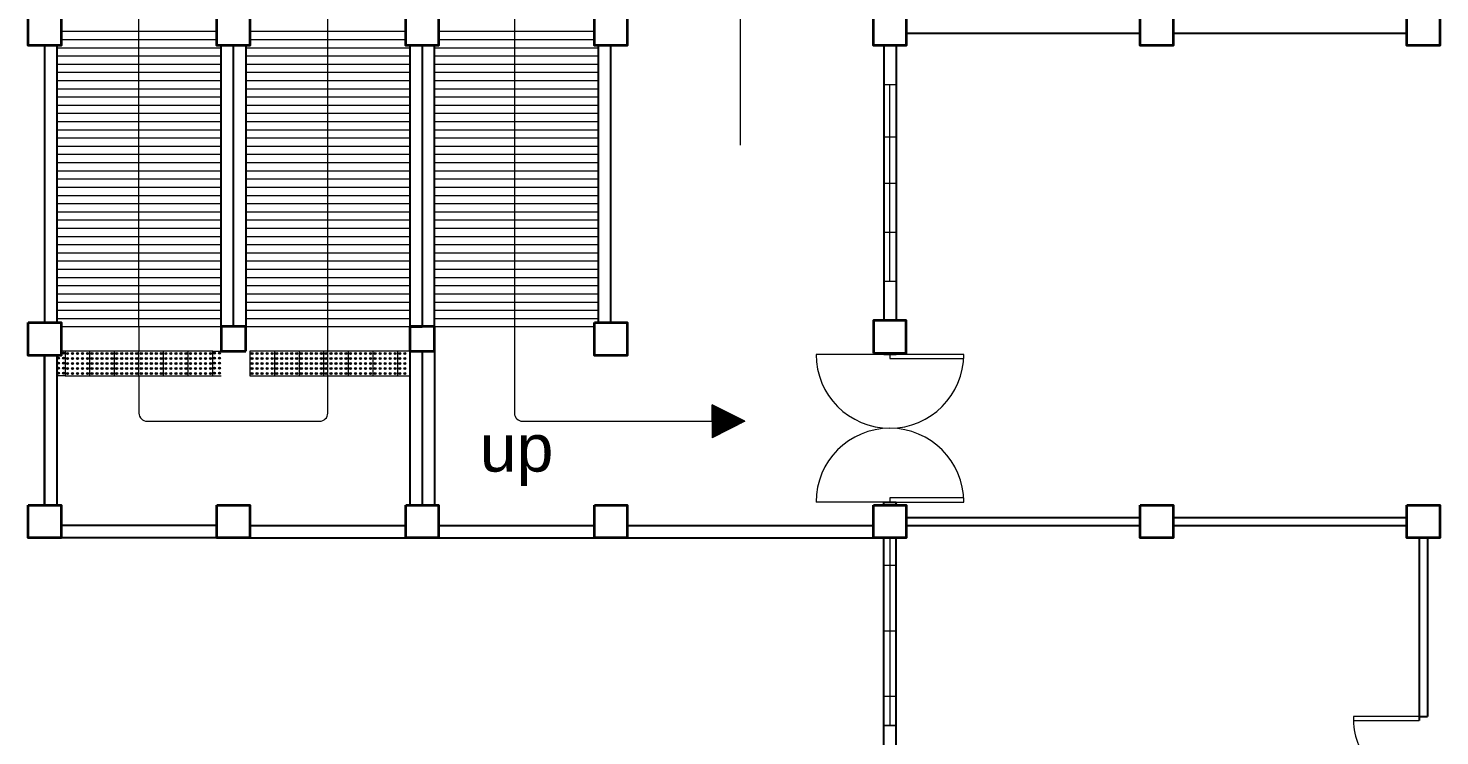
# Model space of a CAD drawing. Header units: millimetres. Extents: x 63005 to 126950, y 36019 to 74749.
# Drawn here: x 63181.63 to 63198.83, y 36150.39 to 36159.02 of the extents above; entities that cross this region are included whole.
import ezdxf

# ---------------------------------------------------------------- set-up
doc = ezdxf.new("R2010")
doc.units = ezdxf.units.MM
doc.header["$LTSCALE"] = 0.04
doc.styles.add('SWISSLT175', font='swissl.ttf', dxfattribs={"height": 0.175})

msp = doc.modelspace()

# ---------------------------------------------------------------- linework, layer by layer
at = {"color": 8, "lineweight": 9}
for p, q in [((63182.98, 36155.378), (63182.98, 36168.278)), ((63185.28, 36154.324), (63185.28, 36168.278)), ((63187.555, 36168.278), (63187.555, 36154.324)), ((63190.31, 36157.591), (63190.31, 36164.909)), ((63182.03, 36158.978), (63183.93, 36158.978)), ((63182.03, 36158.878), (63183.93, 36158.878)), ((63184.33, 36158.978), (63186.23, 36158.978)), ((63184.33, 36158.878), (63186.23, 36158.878)), ((63186.63, 36158.978), (63188.53, 36158.978)), ((63186.63, 36158.878), (63188.53, 36158.878)), ((63181.98, 36158.778), (63183.98, 36158.778)), ((63184.28, 36158.778), (63186.28, 36158.778)), ((63186.58, 36158.778), (63188.58, 36158.778)), ((63181.98, 36158.678), (63183.98, 36158.678)), ((63181.98, 36158.578), (63183.98, 36158.578)), ((63184.28, 36158.678), (63186.28, 36158.678)), ((63184.28, 36158.578), (63186.28, 36158.578)), ((63186.58, 36158.678), (63188.58, 36158.678)), ((63186.58, 36158.578), (63188.58, 36158.578)), ((63181.98, 36158.478), (63183.98, 36158.478)), ((63181.98, 36158.378), (63183.98, 36158.378)), ((63184.28, 36158.478), (63186.28, 36158.478)), ((63184.28, 36158.378), (63186.28, 36158.378)), ((63186.58, 36158.478), (63188.58, 36158.478)), ((63186.58, 36158.378), (63188.58, 36158.378)), ((63181.98, 36158.278), (63183.98, 36158.278)), ((63184.28, 36158.278), (63186.28, 36158.278)), ((63186.58, 36158.278), (63188.58, 36158.278)), ((63192.055, 36158.328), (63192.205, 36158.328)), ((63192.055, 36157.128), (63192.055, 36158.328)), ((63192.13, 36155.928), (63192.13, 36158.328)), ((63192.205, 36158.328), (63192.205, 36155.928)), ((63181.98, 36158.178), (63183.98, 36158.178)), ((63181.98, 36158.078), (63183.98, 36158.078)), ((63184.28, 36158.178), (63186.28, 36158.178)), ((63184.28, 36158.078), (63186.28, 36158.078)), ((63186.58, 36158.178), (63188.58, 36158.178)), ((63186.58, 36158.078), (63188.58, 36158.078)), ((63181.98, 36157.978), (63183.98, 36157.978)), ((63181.98, 36157.878), (63183.98, 36157.878)), ((63184.28, 36157.978), (63186.28, 36157.978)), ((63184.28, 36157.878), (63186.28, 36157.878)), ((63186.58, 36157.978), (63188.58, 36157.978)), ((63186.58, 36157.878), (63188.58, 36157.878)), ((63181.98, 36157.778), (63183.98, 36157.778)), ((63181.98, 36157.678), (63183.98, 36157.678)), ((63184.28, 36157.778), (63186.28, 36157.778)), ((63184.28, 36157.678), (63186.28, 36157.678)), ((63186.58, 36157.778), (63188.58, 36157.778)), ((63186.58, 36157.678), (63188.58, 36157.678)), ((63192.055, 36157.69), (63192.205, 36157.69)), ((63181.98, 36157.578), (63183.98, 36157.578)), ((63184.28, 36157.578), (63186.28, 36157.578)), ((63186.58, 36157.578), (63188.58, 36157.578)), ((63181.98, 36157.478), (63183.98, 36157.478)), ((63181.98, 36157.378), (63183.98, 36157.378)), ((63184.28, 36157.478), (63186.28, 36157.478)), ((63184.28, 36157.378), (63186.28, 36157.378)), ((63186.58, 36157.478), (63188.58, 36157.478)), ((63186.58, 36157.378), (63188.58, 36157.378)), ((63181.98, 36157.278), (63183.98, 36157.278)), ((63181.98, 36157.178), (63183.98, 36157.178)), ((63184.28, 36157.278), (63186.28, 36157.278)), ((63184.28, 36157.178), (63186.28, 36157.178)), ((63186.58, 36157.278), (63188.58, 36157.278)), ((63186.58, 36157.178), (63188.58, 36157.178)), ((63181.98, 36157.078), (63183.98, 36157.078)), ((63184.28, 36157.078), (63186.28, 36157.078)), ((63186.58, 36157.078), (63188.58, 36157.078)), ((63192.055, 36157.128), (63192.055, 36155.928)), ((63192.055, 36157.128), (63192.205, 36157.128)), ((63181.98, 36156.978), (63183.98, 36156.978)), ((63181.98, 36156.878), (63183.98, 36156.878)), ((63184.28, 36156.978), (63186.28, 36156.978)), ((63184.28, 36156.878), (63186.28, 36156.878)), ((63186.58, 36156.978), (63188.58, 36156.978)), ((63186.58, 36156.878), (63188.58, 36156.878)), ((63181.98, 36156.778), (63183.98, 36156.778)), ((63181.98, 36156.678), (63183.98, 36156.678)), ((63184.28, 36156.778), (63186.28, 36156.778)), ((63184.28, 36156.678), (63186.28, 36156.678)), ((63186.58, 36156.778), (63188.58, 36156.778)), ((63186.58, 36156.678), (63188.58, 36156.678)), ((63181.98, 36156.578), (63183.98, 36156.578)), ((63181.98, 36156.478), (63183.98, 36156.478)), ((63184.28, 36156.578), (63186.28, 36156.578)), ((63184.28, 36156.478), (63186.28, 36156.478)), ((63186.58, 36156.578), (63188.58, 36156.578)), ((63186.58, 36156.478), (63188.58, 36156.478)), ((63192.055, 36156.528), (63192.205, 36156.528)), ((63181.98, 36156.378), (63183.98, 36156.378)), ((63184.28, 36156.378), (63186.28, 36156.378)), ((63186.58, 36156.378), (63188.58, 36156.378)), ((63181.98, 36156.278), (63183.98, 36156.278)), ((63181.98, 36156.178), (63183.98, 36156.178)), ((63184.28, 36156.278), (63186.28, 36156.278)), ((63184.28, 36156.178), (63186.28, 36156.178)), ((63186.58, 36156.278), (63188.58, 36156.278)), ((63186.58, 36156.178), (63188.58, 36156.178)), ((63181.98, 36156.078), (63183.98, 36156.078)), ((63181.98, 36155.978), (63183.98, 36155.978)), ((63184.28, 36156.078), (63186.28, 36156.078)), ((63184.28, 36155.978), (63186.28, 36155.978)), ((63186.58, 36156.078), (63188.58, 36156.078)), ((63186.58, 36155.978), (63188.58, 36155.978)), ((63181.98, 36155.878), (63183.98, 36155.878)), ((63181.98, 36155.778), (63183.98, 36155.778)), ((63184.28, 36155.878), (63186.28, 36155.878)), ((63184.28, 36155.778), (63186.28, 36155.778)), ((63186.58, 36155.878), (63188.58, 36155.878)), ((63186.58, 36155.778), (63188.58, 36155.778)), ((63192.205, 36155.928), (63192.055, 36155.928)), ((63181.98, 36155.678), (63183.98, 36155.678)), ((63184.28, 36155.678), (63186.28, 36155.678)), ((63186.58, 36155.678), (63188.58, 36155.678)), ((63181.98, 36155.578), (63183.98, 36155.578)), ((63181.98, 36155.478), (63183.98, 36155.478)), ((63184.28, 36155.578), (63186.28, 36155.578)), ((63184.28, 36155.478), (63186.28, 36155.478)), ((63186.58, 36155.578), (63188.58, 36155.578)), ((63186.58, 36155.478), (63188.58, 36155.478)), ((63182.03, 36155.378), (63183.98, 36155.378)), ((63182.98, 36155.378), (63182.98, 36155.078)), ((63184.28, 36155.378), (63186.28, 36155.378)), ((63186.58, 36155.378), (63188.53, 36155.378)), ((63182.08, 36155.078), (63182.03, 36155.078)), ((63182.38, 36155.078), (63182.08, 36155.078)), ((63182.08, 36155.078), (63182.08, 36154.778)), ((63182.38, 36154.778), (63182.38, 36155.078)), ((63182.68, 36155.078), (63182.38, 36155.078)), ((63182.68, 36154.778), (63182.68, 36155.078)), ((63182.98, 36155.078), (63182.68, 36155.078)), ((63182.98, 36154.778), (63182.98, 36155.078)), ((63183.28, 36155.078), (63182.98, 36155.078)), ((63183.28, 36154.778), (63183.28, 36155.078)), ((63183.58, 36155.078), (63183.28, 36155.078)), ((63183.58, 36154.778), (63183.58, 36155.078)), ((63183.88, 36155.078), (63183.58, 36155.078)), ((63183.88, 36154.778), (63183.88, 36155.078)), ((63183.88, 36155.078), (63183.98, 36155.078)), ((63184.33, 36155.078), (63184.33, 36154.778)), ((63184.63, 36155.078), (63184.33, 36155.078)), ((63184.63, 36155.078), (63184.63, 36154.778)), ((63184.93, 36155.078), (63184.63, 36155.078)), ((63185.23, 36155.078), (63184.93, 36155.078)), ((63184.93, 36155.078), (63184.93, 36154.778)), ((63185.53, 36155.078), (63185.23, 36155.078)), ((63185.23, 36155.078), (63185.23, 36154.778)), ((63185.83, 36155.078), (63185.53, 36155.078)), ((63185.53, 36155.078), (63185.53, 36154.778)), ((63186.13, 36155.078), (63185.83, 36155.078)), ((63185.83, 36155.078), (63185.83, 36154.778)), ((63186.43, 36155.078), (63186.13, 36155.078)), ((63186.13, 36155.078), (63186.13, 36154.778)), ((63186.58, 36155.078), (63186.43, 36155.078)), ((63186.43, 36155.078), (63186.43, 36154.778)), ((63182.08, 36154.778), (63181.98, 36154.778)), ((63182.08, 36154.778), (63182.38, 36154.778)), ((63182.38, 36154.778), (63182.68, 36154.778)), ((63182.68, 36154.778), (63182.98, 36154.778)), ((63182.98, 36154.778), (63183.28, 36154.778)), ((63182.98, 36154.778), (63182.98, 36154.324)), ((63183.28, 36154.778), (63183.58, 36154.778)), ((63183.58, 36154.778), (63183.88, 36154.778)), ((63183.88, 36154.778), (63183.98, 36154.778)), ((63184.33, 36154.778), (63184.63, 36154.778)), ((63184.63, 36154.778), (63184.93, 36154.778)), ((63184.93, 36154.778), (63185.23, 36154.778)), ((63185.23, 36154.778), (63185.53, 36154.778)), ((63185.53, 36154.778), (63185.83, 36154.778)), ((63185.83, 36154.778), (63186.13, 36154.778)), ((63186.13, 36154.778), (63186.28, 36154.778)), ((63189.963, 36154.224), (63189.963, 36154.424)), ((63190.363, 36154.224), (63189.963, 36154.424)), ((63189.973, 36154.224), (63189.973, 36154.419)), ((63189.983, 36154.224), (63189.983, 36154.414)), ((63189.993, 36154.409), (63189.993, 36154.224)), ((63190.003, 36154.404), (63190.003, 36154.224)), ((63190.013, 36154.399), (63190.013, 36154.224)), ((63190.023, 36154.394), (63190.023, 36154.224)), ((63190.033, 36154.389), (63190.033, 36154.224)), ((63190.043, 36154.384), (63190.043, 36154.224)), ((63190.053, 36154.379), (63190.053, 36154.224)), ((63190.053, 36154.379), (63190.053, 36154.224)), ((63190.063, 36154.374), (63190.063, 36154.224)), ((63190.073, 36154.369), (63190.073, 36154.224)), ((63190.083, 36154.364), (63190.083, 36154.224)), ((63190.093, 36154.359), (63190.093, 36154.224)), ((63190.103, 36154.354), (63190.103, 36154.224)), ((63190.113, 36154.349), (63190.113, 36154.224)), ((63190.123, 36154.344), (63190.123, 36154.224)), ((63190.133, 36154.339), (63190.133, 36154.224)), ((63190.143, 36154.334), (63190.143, 36154.224)), ((63190.153, 36154.329), (63190.153, 36154.224)), ((63190.163, 36154.324), (63190.163, 36154.224)), ((63190.173, 36154.319), (63190.173, 36154.224)), ((63190.183, 36154.314), (63190.183, 36154.224)), ((63190.193, 36154.309), (63190.193, 36154.224)), ((63190.203, 36154.304), (63190.203, 36154.224)), ((63190.213, 36154.299), (63190.213, 36154.224)), ((63190.223, 36154.294), (63190.223, 36154.224)), ((63190.233, 36154.289), (63190.233, 36154.224)), ((63190.243, 36154.284), (63190.243, 36154.224)), ((63190.253, 36154.279), (63190.253, 36154.224)), ((63190.263, 36154.274), (63190.263, 36154.224)), ((63190.273, 36154.269), (63190.273, 36154.224)), ((63190.283, 36154.264), (63190.283, 36154.224)), ((63190.293, 36154.259), (63190.293, 36154.224)), ((63190.303, 36154.254), (63190.303, 36154.224)), ((63190.313, 36154.249), (63190.313, 36154.224)), ((63190.323, 36154.244), (63190.323, 36154.224)), ((63190.333, 36154.239), (63190.333, 36154.224)), ((63190.343, 36154.234), (63190.343, 36154.224)), ((63190.353, 36154.229), (63190.353, 36154.224)), ((63183.08, 36154.224), (63185.18, 36154.224)), ((63187.655, 36154.224), (63189.963, 36154.224)), ((63189.963, 36154.224), (63189.963, 36154.024)), ((63190.363, 36154.224), (63189.963, 36154.024)), ((63189.973, 36154.224), (63189.973, 36154.029)), ((63189.983, 36154.224), (63189.983, 36154.034)), ((63189.993, 36154.224), (63189.993, 36154.039)), ((63190.003, 36154.224), (63190.003, 36154.044)), ((63190.013, 36154.224), (63190.013, 36154.049)), ((63190.023, 36154.224), (63190.023, 36154.054)), ((63190.033, 36154.224), (63190.033, 36154.059)), ((63190.043, 36154.224), (63190.043, 36154.064)), ((63190.053, 36154.224), (63190.053, 36154.069)), ((63190.053, 36154.224), (63190.053, 36154.069)), ((63190.063, 36154.224), (63190.063, 36154.074)), ((63190.073, 36154.224), (63190.073, 36154.079)), ((63190.083, 36154.224), (63190.083, 36154.084)), ((63190.093, 36154.224), (63190.093, 36154.089)), ((63190.103, 36154.224), (63190.103, 36154.094)), ((63190.113, 36154.224), (63190.113, 36154.099)), ((63190.123, 36154.224), (63190.123, 36154.104)), ((63190.133, 36154.224), (63190.133, 36154.109)), ((63190.143, 36154.224), (63190.143, 36154.114)), ((63190.153, 36154.224), (63190.153, 36154.119)), ((63190.163, 36154.224), (63190.163, 36154.124)), ((63190.173, 36154.224), (63190.173, 36154.129)), ((63190.183, 36154.224), (63190.183, 36154.134)), ((63190.193, 36154.224), (63190.193, 36154.139)), ((63190.203, 36154.224), (63190.203, 36154.144)), ((63190.213, 36154.224), (63190.213, 36154.149)), ((63190.223, 36154.224), (63190.223, 36154.154)), ((63190.233, 36154.224), (63190.233, 36154.159)), ((63190.243, 36154.224), (63190.243, 36154.164)), ((63190.253, 36154.224), (63190.253, 36154.169)), ((63190.263, 36154.224), (63190.263, 36154.174)), ((63190.273, 36154.224), (63190.273, 36154.179)), ((63190.283, 36154.224), (63190.283, 36154.184)), ((63190.293, 36154.224), (63190.293, 36154.189)), ((63190.303, 36154.224), (63190.303, 36154.194)), ((63190.313, 36154.224), (63190.313, 36154.199)), ((63190.323, 36154.224), (63190.323, 36154.204)), ((63190.333, 36154.224), (63190.333, 36154.209)), ((63190.343, 36154.224), (63190.343, 36154.214)), ((63190.353, 36154.224), (63190.353, 36154.219))]:
    msp.add_line(p, q, dxfattribs=at)
at = {"color": 8, "linetype": 'ByBlock', "lineweight": 25}
for p, q in [((63192.33, 36158.953), (63195.18, 36158.953)), ((63195.58, 36158.953), (63198.43, 36158.953)), ((63192.055, 36158.803), (63192.055, 36155.453)), ((63192.205, 36158.803), (63192.205, 36155.453)), ((63192.055, 36155.053), (63192.055, 36155.04)), ((63192.205, 36155.053), (63192.205, 36155.04)), ((63192.055, 36154.143), (63192.055, 36154.137)), ((63192.205, 36154.143), (63192.205, 36154.137)), ((63192.055, 36153.24), (63192.055, 36153.228)), ((63192.205, 36153.24), (63192.205, 36153.228)), ((63192.33, 36153.053), (63195.18, 36153.053)), ((63195.58, 36153.053), (63198.43, 36153.053)), ((63192.33, 36152.953), (63195.18, 36152.953)), ((63195.58, 36152.953), (63198.43, 36152.953)), ((63192.055, 36147.203), (63192.055, 36152.803)), ((63192.205, 36147.203), (63192.205, 36152.803)), ((63198.58, 36152.803), (63198.58, 36150.578)), ((63198.68, 36152.803), (63198.68, 36150.628)), ((63198.58, 36150.628), (63198.68, 36150.628))]:
    msp.add_line(p, q, dxfattribs=at)
at = {"color": 8, "lineweight": 25}
for p, q in [((63181.83, 36158.803), (63181.83, 36155.428)), ((63181.98, 36158.803), (63181.98, 36155.428)), ((63183.98, 36155.378), (63183.98, 36158.803)), ((63184.13, 36155.378), (63184.13, 36158.803)), ((63184.28, 36158.803), (63184.28, 36155.378)), ((63186.28, 36158.803), (63186.28, 36155.378)), ((63186.43, 36158.803), (63186.43, 36155.378)), ((63186.58, 36155.378), (63186.58, 36158.803)), ((63188.58, 36155.428), (63188.58, 36158.803)), ((63188.73, 36155.428), (63188.73, 36158.803)), ((63192.205, 36155.453), (63192.055, 36155.453)), ((63186.28, 36155.378), (63186.28, 36153.203)), ((63186.58, 36155.378), (63186.58, 36153.203)), ((63181.83, 36153.203), (63181.83, 36155.028)), ((63181.83, 36155.028), (63181.83, 36153.203)), ((63181.98, 36155.028), (63181.98, 36153.203)), ((63186.43, 36155.078), (63186.43, 36153.203)), ((63192.055, 36155.053), (63192.055, 36155.04)), ((63192.205, 36155.04), (63192.055, 36155.04)), ((63192.205, 36155.053), (63192.205, 36155.04)), ((63192.055, 36153.24), (63192.205, 36153.24)), ((63192.055, 36153.203), (63192.055, 36153.24)), ((63192.205, 36153.203), (63192.205, 36153.24)), ((63183.93, 36152.953), (63182.03, 36152.953)), ((63184.33, 36152.953), (63186.23, 36152.953)), ((63186.63, 36152.953), (63188.53, 36152.953)), ((63188.93, 36152.953), (63191.93, 36152.953)), ((63183.93, 36152.803), (63182.03, 36152.803)), ((63184.33, 36152.803), (63188.53, 36152.803)), ((63188.93, 36152.803), (63191.93, 36152.803))]:
    msp.add_line(p, q, dxfattribs=at)
at = {"color": 8, "lineweight": 35}
for p, q in [((63183.98, 36155.378), (63183.98, 36155.078)), ((63184.28, 36155.378), (63183.98, 36155.378)), ((63183.98, 36155.378), (63183.98, 36155.078)), ((63184.28, 36155.078), (63184.28, 36155.378)), ((63184.28, 36155.078), (63184.28, 36155.378)), ((63186.28, 36155.378), (63186.43, 36155.378)), ((63186.28, 36155.378), (63186.28, 36155.078)), ((63186.58, 36155.378), (63186.28, 36155.378)), ((63186.28, 36155.378), (63186.28, 36155.078)), ((63186.58, 36155.078), (63186.58, 36155.378)), ((63186.58, 36155.078), (63186.58, 36155.378)), ((63183.98, 36155.078), (63184.28, 36155.078)), ((63186.28, 36155.078), (63186.58, 36155.078)), ((63186.28, 36155.078), (63186.58, 36155.078))]:
    msp.add_line(p, q, dxfattribs=at)
at = {"color": 8, "lineweight": 13}
for p, q in [((63192.13, 36155.04), (63191.23, 36155.04)), ((63193.03, 36155.04), (63192.13, 36155.04)), ((63192.13, 36155.04), (63192.13, 36154.99)), ((63192.13, 36154.99), (63193.03, 36154.99)), ((63193.03, 36154.99), (63193.03, 36155.04)), ((63192.13, 36153.24), (63191.23, 36153.24)), ((63193.03, 36153.29), (63192.13, 36153.29)), ((63192.13, 36153.29), (63192.13, 36153.24)), ((63192.13, 36153.24), (63193.03, 36153.24)), ((63193.03, 36153.24), (63193.03, 36153.29))]:
    msp.add_line(p, q, dxfattribs=at)
at = {"color": 8, "linetype": 'ByBlock', "lineweight": 9}
for p, q in [((63192.13, 36152.803), (63192.13, 36150.515)), ((63192.055, 36151.671), (63192.055, 36152.471)), ((63192.055, 36152.471), (63192.205, 36152.471)), ((63192.205, 36152.471), (63192.205, 36150.871)), ((63192.055, 36151.671), (63192.205, 36151.671)), ((63192.205, 36150.871), (63192.055, 36150.871)), ((63192.055, 36150.515), (63192.205, 36150.515))]:
    msp.add_line(p, q, dxfattribs=at)
at = {"color": 8, "lineweight": 35}
for points in [[(63181.63, 36159.203), (63182.03, 36159.203), (63182.03, 36158.803), (63181.63, 36158.803)], [(63183.93, 36159.203), (63184.33, 36159.203), (63184.33, 36158.803), (63183.93, 36158.803)], [(63186.23, 36159.203), (63186.63, 36159.203), (63186.63, 36158.803), (63186.23, 36158.803)], [(63188.53, 36159.203), (63188.93, 36159.203), (63188.93, 36158.803), (63188.53, 36158.803)], [(63191.93, 36155.053), (63192.33, 36155.053), (63192.33, 36155.453), (63191.93, 36155.453)], [(63181.63, 36155.428), (63182.03, 36155.428), (63182.03, 36155.028), (63181.63, 36155.028)], [(63188.53, 36155.428), (63188.93, 36155.428), (63188.93, 36155.028), (63188.53, 36155.028)], [(63181.63, 36153.203), (63182.03, 36153.203), (63182.03, 36152.803), (63181.63, 36152.803)], [(63183.93, 36153.203), (63184.33, 36153.203), (63184.33, 36152.803), (63183.93, 36152.803)], [(63186.23, 36153.203), (63186.63, 36153.203), (63186.63, 36152.803), (63186.23, 36152.803)], [(63188.53, 36153.203), (63188.93, 36153.203), (63188.93, 36152.803), (63188.53, 36152.803)]]:
    msp.add_lwpolyline(points, close=True, dxfattribs=at)
at = {"color": 8, "linetype": 'ByBlock', "lineweight": 35}
for points in [[(63191.93, 36159.203), (63192.33, 36159.203), (63192.33, 36158.803), (63191.93, 36158.803)], [(63195.18, 36159.203), (63195.58, 36159.203), (63195.58, 36158.803), (63195.18, 36158.803)], [(63198.43, 36159.203), (63198.83, 36159.203), (63198.83, 36158.803), (63198.43, 36158.803)], [(63191.93, 36153.203), (63192.33, 36153.203), (63192.33, 36152.803), (63191.93, 36152.803)], [(63195.18, 36153.203), (63195.58, 36153.203), (63195.58, 36152.803), (63195.18, 36152.803)], [(63198.43, 36153.203), (63198.83, 36153.203), (63198.83, 36152.803), (63198.43, 36152.803)]]:
    msp.add_lwpolyline(points, close=True, dxfattribs=at)
at = {"color": 8, "lineweight": 9}
for points in [[(63192.055, 36155.928), (63192.055, 36158.328), (63192.205, 36158.328), (63192.205, 36155.928)], [(63192.055, 36158.328), (63192.205, 36158.328), (63192.205, 36155.928), (63192.055, 36155.928)], [(63192.055, 36152.803), (63192.205, 36152.803), (63192.205, 36150.515), (63192.055, 36150.515)]]:
    msp.add_lwpolyline(points, close=True, dxfattribs=at)
at = {"color": 8, "lineweight": 13, "ltscale": 0.03}
msp.add_lwpolyline([(63198.58, 36150.578), (63198.58, 36150.628), (63197.78, 36150.628), (63197.78, 36150.578)], close=True, dxfattribs=at)
at = {"color": 8, "lineweight": 9}
for centre, radius in [((63182, 36154.994), 0.013), ((63182, 36154.933), 0.013), ((63182, 36154.994), 0.009), ((63182, 36154.933), 0.009), ((63182.061, 36155.055), 0.013), ((63182.061, 36154.994), 0.013), ((63182.061, 36154.933), 0.013), ((63182.061, 36155.055), 0.009), ((63182.061, 36154.994), 0.009), ((63182.061, 36154.933), 0.009), ((63182.108, 36155.05), 0.013), ((63182.108, 36154.989), 0.013), ((63182.108, 36154.928), 0.013), ((63182.108, 36155.05), 0.009), ((63182.108, 36154.989), 0.009), ((63182.108, 36154.928), 0.009), ((63182.169, 36155.05), 0.013), ((63182.169, 36154.989), 0.013), ((63182.169, 36154.928), 0.013), ((63182.169, 36155.05), 0.009), ((63182.169, 36154.989), 0.009), ((63182.169, 36154.928), 0.009), ((63182.23, 36155.05), 0.013), ((63182.23, 36154.989), 0.013), ((63182.23, 36154.928), 0.013), ((63182.23, 36155.05), 0.009), ((63182.23, 36154.989), 0.009), ((63182.23, 36154.928), 0.009), ((63182.291, 36155.05), 0.013), ((63182.291, 36154.989), 0.013), ((63182.291, 36154.928), 0.013), ((63182.291, 36155.05), 0.009), ((63182.291, 36154.989), 0.009), ((63182.291, 36154.928), 0.009), ((63182.352, 36155.05), 0.013), ((63182.352, 36154.989), 0.013), ((63182.352, 36154.928), 0.013), ((63182.352, 36155.05), 0.009), ((63182.352, 36154.989), 0.009), ((63182.352, 36154.928), 0.009), ((63182.408, 36155.05), 0.013), ((63182.408, 36154.989), 0.013), ((63182.408, 36154.928), 0.013), ((63182.408, 36155.05), 0.009), ((63182.408, 36154.989), 0.009), ((63182.408, 36154.928), 0.009), ((63182.469, 36155.05), 0.013), ((63182.469, 36154.989), 0.013), ((63182.469, 36154.928), 0.013), ((63182.469, 36155.05), 0.009), ((63182.469, 36154.989), 0.009), ((63182.469, 36154.928), 0.009), ((63182.53, 36155.05), 0.013), ((63182.53, 36154.989), 0.013), ((63182.53, 36154.928), 0.013), ((63182.53, 36155.05), 0.009), ((63182.53, 36154.989), 0.009), ((63182.53, 36154.928), 0.009), ((63182.591, 36155.05), 0.013), ((63182.591, 36154.989), 0.013), ((63182.591, 36154.928), 0.013), ((63182.591, 36155.05), 0.009), ((63182.591, 36154.989), 0.009), ((63182.591, 36154.928), 0.009), ((63182.652, 36155.05), 0.013), ((63182.652, 36154.989), 0.013), ((63182.652, 36154.928), 0.013), ((63182.652, 36155.05), 0.009), ((63182.652, 36154.989), 0.009), ((63182.652, 36154.928), 0.009), ((63182.708, 36155.05), 0.013), ((63182.708, 36154.989), 0.013), ((63182.708, 36154.928), 0.013), ((63182.708, 36155.05), 0.009), ((63182.708, 36154.989), 0.009), ((63182.708, 36154.928), 0.009), ((63182.769, 36155.05), 0.013), ((63182.769, 36154.989), 0.013), ((63182.769, 36154.928), 0.013), ((63182.769, 36155.05), 0.009), ((63182.769, 36154.989), 0.009), ((63182.769, 36154.928), 0.009), ((63182.83, 36155.05), 0.013), ((63182.83, 36154.989), 0.013), ((63182.83, 36154.928), 0.013), ((63182.83, 36155.05), 0.009), ((63182.83, 36154.989), 0.009), ((63182.83, 36154.928), 0.009), ((63182.891, 36155.05), 0.013), ((63182.891, 36154.989), 0.013), ((63182.891, 36154.928), 0.013), ((63182.891, 36155.05), 0.009), ((63182.891, 36154.989), 0.009), ((63182.891, 36154.928), 0.009), ((63182.952, 36155.05), 0.013), ((63182.952, 36154.989), 0.013), ((63182.952, 36154.928), 0.013), ((63182.952, 36155.05), 0.009), ((63182.952, 36154.989), 0.009), ((63182.952, 36154.928), 0.009), ((63183.008, 36155.05), 0.013), ((63183.008, 36154.989), 0.013), ((63183.008, 36154.928), 0.013), ((63183.008, 36155.05), 0.009), ((63183.008, 36154.989), 0.009), ((63183.008, 36154.928), 0.009), ((63183.069, 36155.05), 0.013), ((63183.069, 36154.989), 0.013), ((63183.069, 36154.928), 0.013), ((63183.069, 36155.05), 0.009), ((63183.069, 36154.989), 0.009), ((63183.069, 36154.928), 0.009), ((63183.13, 36155.05), 0.013), ((63183.13, 36154.989), 0.013), ((63183.13, 36154.928), 0.013), ((63183.13, 36155.05), 0.009), ((63183.13, 36154.989), 0.009), ((63183.13, 36154.928), 0.009), ((63183.191, 36155.05), 0.013), ((63183.191, 36154.989), 0.013), ((63183.191, 36154.928), 0.013), ((63183.191, 36155.05), 0.009), ((63183.191, 36154.989), 0.009), ((63183.191, 36154.928), 0.009), ((63183.252, 36155.05), 0.013), ((63183.252, 36154.989), 0.013), ((63183.252, 36154.928), 0.013), ((63183.252, 36155.05), 0.009), ((63183.252, 36154.989), 0.009), ((63183.252, 36154.928), 0.009), ((63183.308, 36155.05), 0.013), ((63183.308, 36154.989), 0.013), ((63183.308, 36154.928), 0.013), ((63183.308, 36155.05), 0.009), ((63183.308, 36154.989), 0.009), ((63183.308, 36154.928), 0.009), ((63183.369, 36155.05), 0.013), ((63183.369, 36154.989), 0.013), ((63183.369, 36154.928), 0.013), ((63183.369, 36155.05), 0.009), ((63183.369, 36154.989), 0.009), ((63183.369, 36154.928), 0.009), ((63183.43, 36155.05), 0.013), ((63183.43, 36154.989), 0.013), ((63183.43, 36154.928), 0.013), ((63183.43, 36155.05), 0.009), ((63183.43, 36154.989), 0.009), ((63183.43, 36154.928), 0.009), ((63183.491, 36155.05), 0.013), ((63183.491, 36154.989), 0.013), ((63183.491, 36154.928), 0.013), ((63183.491, 36155.05), 0.009), ((63183.491, 36154.989), 0.009), ((63183.491, 36154.928), 0.009), ((63183.552, 36155.05), 0.013), ((63183.552, 36154.989), 0.013), ((63183.552, 36154.928), 0.013), ((63183.552, 36155.05), 0.009), ((63183.552, 36154.989), 0.009), ((63183.552, 36154.928), 0.009), ((63183.608, 36155.05), 0.013), ((63183.608, 36154.989), 0.013), ((63183.608, 36154.928), 0.013), ((63183.608, 36155.05), 0.009), ((63183.608, 36154.989), 0.009), ((63183.608, 36154.928), 0.009), ((63183.669, 36155.05), 0.013), ((63183.669, 36154.989), 0.013), ((63183.669, 36154.928), 0.013), ((63183.669, 36155.05), 0.009), ((63183.669, 36154.989), 0.009), ((63183.669, 36154.928), 0.009), ((63183.73, 36155.05), 0.013), ((63183.73, 36154.989), 0.013), ((63183.73, 36154.928), 0.013), ((63183.73, 36155.05), 0.009), ((63183.73, 36154.989), 0.009), ((63183.73, 36154.928), 0.009), ((63183.791, 36155.05), 0.013), ((63183.791, 36154.989), 0.013), ((63183.791, 36154.928), 0.013), ((63183.791, 36155.05), 0.009), ((63183.791, 36154.989), 0.009), ((63183.791, 36154.928), 0.009), ((63183.852, 36155.05), 0.013), ((63183.852, 36154.989), 0.013), ((63183.852, 36154.928), 0.013), ((63183.852, 36155.05), 0.009), ((63183.852, 36154.989), 0.009), ((63183.852, 36154.928), 0.009), ((63183.9, 36155.055), 0.013), ((63183.9, 36154.994), 0.013), ((63183.9, 36154.933), 0.013), ((63183.9, 36155.055), 0.009), ((63183.9, 36154.994), 0.009), ((63183.9, 36154.933), 0.009), ((63183.961, 36155.055), 0.013), ((63183.961, 36154.994), 0.013), ((63183.961, 36154.933), 0.013), ((63183.961, 36155.055), 0.009), ((63183.961, 36154.994), 0.009), ((63183.961, 36154.933), 0.009), ((63184.358, 36155.05), 0.013), ((63184.358, 36154.989), 0.013), ((63184.358, 36154.928), 0.013), ((63184.358, 36155.05), 0.009), ((63184.358, 36154.989), 0.009), ((63184.358, 36154.928), 0.009), ((63184.419, 36155.05), 0.013), ((63184.419, 36154.989), 0.013), ((63184.419, 36154.928), 0.013), ((63184.419, 36155.05), 0.009), ((63184.419, 36154.989), 0.009), ((63184.419, 36154.928), 0.009), ((63184.48, 36155.05), 0.013), ((63184.48, 36154.989), 0.013), ((63184.48, 36154.928), 0.013), ((63184.48, 36155.05), 0.009), ((63184.48, 36154.989), 0.009), ((63184.48, 36154.928), 0.009), ((63184.541, 36155.05), 0.013), ((63184.541, 36154.989), 0.013), ((63184.541, 36154.928), 0.013), ((63184.541, 36155.05), 0.009), ((63184.541, 36154.989), 0.009), ((63184.541, 36154.928), 0.009), ((63184.602, 36155.05), 0.013), ((63184.602, 36154.989), 0.013), ((63184.602, 36154.928), 0.013), ((63184.602, 36155.05), 0.009), ((63184.602, 36154.989), 0.009), ((63184.602, 36154.928), 0.009), ((63184.658, 36155.05), 0.013), ((63184.658, 36154.989), 0.013), ((63184.658, 36154.928), 0.013), ((63184.658, 36155.05), 0.009), ((63184.658, 36154.989), 0.009), ((63184.658, 36154.928), 0.009), ((63184.719, 36155.05), 0.013), ((63184.719, 36154.989), 0.013), ((63184.719, 36154.928), 0.013), ((63184.719, 36155.05), 0.009), ((63184.719, 36154.989), 0.009), ((63184.719, 36154.928), 0.009), ((63184.78, 36155.05), 0.013), ((63184.78, 36154.989), 0.013), ((63184.78, 36154.928), 0.013), ((63184.78, 36155.05), 0.009), ((63184.78, 36154.989), 0.009), ((63184.78, 36154.928), 0.009), ((63184.841, 36155.05), 0.013), ((63184.841, 36154.989), 0.013), ((63184.841, 36154.928), 0.013), ((63184.841, 36155.05), 0.009), ((63184.841, 36154.989), 0.009), ((63184.841, 36154.928), 0.009), ((63184.902, 36155.05), 0.013), ((63184.902, 36154.989), 0.013), ((63184.902, 36154.928), 0.013), ((63184.902, 36155.05), 0.009), ((63184.902, 36154.989), 0.009), ((63184.902, 36154.928), 0.009), ((63184.958, 36155.05), 0.013), ((63184.958, 36154.989), 0.013), ((63184.958, 36154.928), 0.013), ((63184.958, 36155.05), 0.009), ((63184.958, 36154.989), 0.009), ((63184.958, 36154.928), 0.009), ((63185.019, 36155.05), 0.013), ((63185.019, 36154.989), 0.013), ((63185.019, 36154.928), 0.013), ((63185.019, 36155.05), 0.009), ((63185.019, 36154.989), 0.009), ((63185.019, 36154.928), 0.009), ((63185.08, 36155.05), 0.013), ((63185.08, 36154.989), 0.013), ((63185.08, 36154.928), 0.013), ((63185.08, 36155.05), 0.009), ((63185.08, 36154.989), 0.009), ((63185.08, 36154.928), 0.009), ((63185.141, 36155.05), 0.013), ((63185.141, 36154.989), 0.013), ((63185.141, 36154.928), 0.013), ((63185.141, 36155.05), 0.009), ((63185.141, 36154.989), 0.009), ((63185.141, 36154.928), 0.009), ((63185.202, 36155.05), 0.013), ((63185.202, 36154.989), 0.013), ((63185.202, 36154.928), 0.013), ((63185.202, 36155.05), 0.009), ((63185.202, 36154.989), 0.009), ((63185.202, 36154.928), 0.009), ((63185.258, 36155.05), 0.013), ((63185.258, 36154.989), 0.013), ((63185.258, 36154.928), 0.013), ((63185.258, 36155.05), 0.009), ((63185.258, 36154.989), 0.009), ((63185.258, 36154.928), 0.009), ((63185.319, 36155.05), 0.013), ((63185.319, 36154.989), 0.013), ((63185.319, 36154.928), 0.013), ((63185.319, 36155.05), 0.009), ((63185.319, 36154.989), 0.009), ((63185.319, 36154.928), 0.009), ((63185.38, 36155.05), 0.013), ((63185.38, 36154.989), 0.013), ((63185.38, 36154.928), 0.013), ((63185.38, 36155.05), 0.009), ((63185.38, 36154.989), 0.009), ((63185.38, 36154.928), 0.009), ((63185.441, 36155.05), 0.013), ((63185.441, 36154.989), 0.013), ((63185.441, 36154.928), 0.013), ((63185.441, 36155.05), 0.009), ((63185.441, 36154.989), 0.009), ((63185.441, 36154.928), 0.009), ((63185.502, 36155.05), 0.013), ((63185.502, 36154.989), 0.013), ((63185.502, 36154.928), 0.013), ((63185.502, 36155.05), 0.009), ((63185.502, 36154.989), 0.009), ((63185.502, 36154.928), 0.009), ((63185.558, 36155.05), 0.013), ((63185.558, 36154.989), 0.013), ((63185.558, 36154.928), 0.013), ((63185.558, 36155.05), 0.009), ((63185.558, 36154.989), 0.009), ((63185.558, 36154.928), 0.009), ((63185.619, 36155.05), 0.013), ((63185.619, 36154.989), 0.013), ((63185.619, 36154.928), 0.013), ((63185.619, 36155.05), 0.009), ((63185.619, 36154.989), 0.009), ((63185.619, 36154.928), 0.009), ((63185.68, 36155.05), 0.013), ((63185.68, 36154.989), 0.013), ((63185.68, 36154.928), 0.013), ((63185.68, 36155.05), 0.009), ((63185.68, 36154.989), 0.009), ((63185.68, 36154.928), 0.009), ((63185.741, 36155.05), 0.013), ((63185.741, 36154.989), 0.013), ((63185.741, 36154.928), 0.013), ((63185.741, 36155.05), 0.009), ((63185.741, 36154.989), 0.009), ((63185.741, 36154.928), 0.009), ((63185.802, 36155.05), 0.013), ((63185.802, 36154.989), 0.013), ((63185.802, 36154.928), 0.013), ((63185.802, 36155.05), 0.009), ((63185.802, 36154.989), 0.009), ((63185.802, 36154.928), 0.009), ((63185.858, 36155.05), 0.013), ((63185.858, 36154.989), 0.013), ((63185.858, 36154.928), 0.013), ((63185.858, 36155.05), 0.009), ((63185.858, 36154.989), 0.009), ((63185.858, 36154.928), 0.009), ((63185.919, 36155.05), 0.013), ((63185.919, 36154.989), 0.013), ((63185.919, 36154.928), 0.013), ((63185.919, 36155.05), 0.009), ((63185.919, 36154.989), 0.009), ((63185.919, 36154.928), 0.009), ((63185.98, 36155.05), 0.013), ((63185.98, 36154.989), 0.013), ((63185.98, 36154.928), 0.013), ((63185.98, 36155.05), 0.009), ((63185.98, 36154.989), 0.009), ((63185.98, 36154.928), 0.009), ((63186.041, 36155.05), 0.013), ((63186.041, 36154.989), 0.013), ((63186.041, 36154.928), 0.013), ((63186.041, 36155.05), 0.009), ((63186.041, 36154.989), 0.009), ((63186.041, 36154.928), 0.009), ((63186.102, 36155.05), 0.013), ((63186.102, 36154.989), 0.013), ((63186.102, 36154.928), 0.013), ((63186.102, 36155.05), 0.009), ((63186.102, 36154.989), 0.009), ((63186.102, 36154.928), 0.009), ((63186.158, 36155.05), 0.013), ((63186.158, 36154.989), 0.013), ((63186.158, 36154.928), 0.013), ((63186.158, 36155.05), 0.009), ((63186.158, 36154.989), 0.009), ((63186.158, 36154.928), 0.009), ((63186.219, 36155.05), 0.013), ((63186.219, 36154.989), 0.013), ((63186.219, 36154.928), 0.013), ((63186.219, 36155.05), 0.009), ((63186.219, 36154.989), 0.009), ((63186.219, 36154.928), 0.009), ((63182, 36154.872), 0.013), ((63182, 36154.811), 0.013), ((63182, 36154.872), 0.009), ((63182, 36154.811), 0.009), ((63182.061, 36154.872), 0.013), ((63182.061, 36154.811), 0.013), ((63182.061, 36154.872), 0.009), ((63182.061, 36154.811), 0.009), ((63182.108, 36154.867), 0.013), ((63182.108, 36154.806), 0.013), ((63182.108, 36154.867), 0.009), ((63182.108, 36154.806), 0.009), ((63182.169, 36154.867), 0.013), ((63182.169, 36154.806), 0.013), ((63182.169, 36154.867), 0.009), ((63182.169, 36154.806), 0.009), ((63182.23, 36154.867), 0.013), ((63182.23, 36154.806), 0.013), ((63182.23, 36154.867), 0.009), ((63182.23, 36154.806), 0.009), ((63182.291, 36154.867), 0.013), ((63182.291, 36154.806), 0.013), ((63182.291, 36154.867), 0.009), ((63182.291, 36154.806), 0.009), ((63182.352, 36154.867), 0.013), ((63182.352, 36154.806), 0.013), ((63182.352, 36154.867), 0.009), ((63182.352, 36154.806), 0.009), ((63182.408, 36154.867), 0.013), ((63182.408, 36154.806), 0.013), ((63182.408, 36154.867), 0.009), ((63182.408, 36154.806), 0.009), ((63182.469, 36154.867), 0.013), ((63182.469, 36154.806), 0.013), ((63182.469, 36154.867), 0.009), ((63182.469, 36154.806), 0.009), ((63182.53, 36154.867), 0.013), ((63182.53, 36154.806), 0.013), ((63182.53, 36154.867), 0.009), ((63182.53, 36154.806), 0.009), ((63182.591, 36154.867), 0.013), ((63182.591, 36154.806), 0.013), ((63182.591, 36154.867), 0.009), ((63182.591, 36154.806), 0.009), ((63182.652, 36154.867), 0.013), ((63182.652, 36154.806), 0.013), ((63182.652, 36154.867), 0.009), ((63182.652, 36154.806), 0.009), ((63182.708, 36154.867), 0.013), ((63182.708, 36154.806), 0.013), ((63182.708, 36154.867), 0.009), ((63182.708, 36154.806), 0.009), ((63182.769, 36154.867), 0.013), ((63182.769, 36154.806), 0.013), ((63182.769, 36154.867), 0.009), ((63182.769, 36154.806), 0.009), ((63182.83, 36154.867), 0.013), ((63182.83, 36154.806), 0.013), ((63182.83, 36154.867), 0.009), ((63182.83, 36154.806), 0.009), ((63182.891, 36154.867), 0.013), ((63182.891, 36154.806), 0.013), ((63182.891, 36154.867), 0.009), ((63182.891, 36154.806), 0.009), ((63182.952, 36154.867), 0.013), ((63182.952, 36154.806), 0.013), ((63182.952, 36154.867), 0.009), ((63182.952, 36154.806), 0.009), ((63183.008, 36154.867), 0.013), ((63183.008, 36154.806), 0.013), ((63183.008, 36154.867), 0.009), ((63183.008, 36154.806), 0.009), ((63183.069, 36154.867), 0.013), ((63183.069, 36154.806), 0.013), ((63183.069, 36154.867), 0.009), ((63183.069, 36154.806), 0.009), ((63183.13, 36154.867), 0.013), ((63183.13, 36154.806), 0.013), ((63183.13, 36154.867), 0.009), ((63183.13, 36154.806), 0.009), ((63183.191, 36154.867), 0.013), ((63183.191, 36154.806), 0.013), ((63183.191, 36154.867), 0.009), ((63183.191, 36154.806), 0.009), ((63183.252, 36154.867), 0.013), ((63183.252, 36154.806), 0.013), ((63183.252, 36154.867), 0.009), ((63183.252, 36154.806), 0.009), ((63183.308, 36154.867), 0.013), ((63183.308, 36154.806), 0.013), ((63183.308, 36154.867), 0.009), ((63183.308, 36154.806), 0.009), ((63183.369, 36154.867), 0.013), ((63183.369, 36154.806), 0.013), ((63183.369, 36154.867), 0.009), ((63183.369, 36154.806), 0.009), ((63183.43, 36154.867), 0.013), ((63183.43, 36154.806), 0.013), ((63183.43, 36154.867), 0.009), ((63183.43, 36154.806), 0.009), ((63183.491, 36154.867), 0.013), ((63183.491, 36154.806), 0.013), ((63183.491, 36154.867), 0.009), ((63183.491, 36154.806), 0.009), ((63183.552, 36154.867), 0.013), ((63183.552, 36154.806), 0.013), ((63183.552, 36154.867), 0.009), ((63183.552, 36154.806), 0.009), ((63183.608, 36154.867), 0.013), ((63183.608, 36154.806), 0.013), ((63183.608, 36154.867), 0.009), ((63183.608, 36154.806), 0.009), ((63183.669, 36154.867), 0.013), ((63183.669, 36154.806), 0.013), ((63183.669, 36154.867), 0.009), ((63183.669, 36154.806), 0.009), ((63183.73, 36154.867), 0.013), ((63183.73, 36154.806), 0.013), ((63183.73, 36154.867), 0.009), ((63183.73, 36154.806), 0.009), ((63183.791, 36154.867), 0.013), ((63183.791, 36154.806), 0.013), ((63183.791, 36154.867), 0.009), ((63183.791, 36154.806), 0.009), ((63183.852, 36154.867), 0.013), ((63183.852, 36154.806), 0.013), ((63183.852, 36154.867), 0.009), ((63183.852, 36154.806), 0.009), ((63183.9, 36154.872), 0.013), ((63183.9, 36154.811), 0.013), ((63183.9, 36154.872), 0.009), ((63183.9, 36154.811), 0.009), ((63183.961, 36154.872), 0.013), ((63183.961, 36154.811), 0.013), ((63183.961, 36154.872), 0.009), ((63183.961, 36154.811), 0.009), ((63184.358, 36154.867), 0.013), ((63184.358, 36154.806), 0.013), ((63184.358, 36154.867), 0.009), ((63184.358, 36154.806), 0.009), ((63184.419, 36154.867), 0.013), ((63184.419, 36154.806), 0.013), ((63184.419, 36154.867), 0.009), ((63184.419, 36154.806), 0.009), ((63184.48, 36154.867), 0.013), ((63184.48, 36154.806), 0.013), ((63184.48, 36154.867), 0.009), ((63184.48, 36154.806), 0.009), ((63184.541, 36154.867), 0.013), ((63184.541, 36154.806), 0.013), ((63184.541, 36154.867), 0.009), ((63184.541, 36154.806), 0.009), ((63184.602, 36154.867), 0.013), ((63184.602, 36154.806), 0.013), ((63184.602, 36154.867), 0.009), ((63184.602, 36154.806), 0.009), ((63184.658, 36154.867), 0.013), ((63184.658, 36154.806), 0.013), ((63184.658, 36154.867), 0.009), ((63184.658, 36154.806), 0.009), ((63184.719, 36154.867), 0.013), ((63184.719, 36154.806), 0.013), ((63184.719, 36154.867), 0.009), ((63184.719, 36154.806), 0.009), ((63184.78, 36154.867), 0.013), ((63184.78, 36154.806), 0.013), ((63184.78, 36154.867), 0.009), ((63184.78, 36154.806), 0.009), ((63184.841, 36154.867), 0.013), ((63184.841, 36154.806), 0.013), ((63184.841, 36154.867), 0.009), ((63184.841, 36154.806), 0.009), ((63184.902, 36154.867), 0.013), ((63184.902, 36154.806), 0.013), ((63184.902, 36154.867), 0.009), ((63184.902, 36154.806), 0.009), ((63184.958, 36154.867), 0.013), ((63184.958, 36154.806), 0.013), ((63184.958, 36154.867), 0.009), ((63184.958, 36154.806), 0.009), ((63185.019, 36154.867), 0.013), ((63185.019, 36154.806), 0.013), ((63185.019, 36154.867), 0.009), ((63185.019, 36154.806), 0.009), ((63185.08, 36154.867), 0.013), ((63185.08, 36154.806), 0.013), ((63185.08, 36154.867), 0.009), ((63185.08, 36154.806), 0.009), ((63185.141, 36154.867), 0.013), ((63185.141, 36154.806), 0.013), ((63185.141, 36154.867), 0.009), ((63185.141, 36154.806), 0.009), ((63185.202, 36154.867), 0.013), ((63185.202, 36154.806), 0.013), ((63185.202, 36154.867), 0.009), ((63185.202, 36154.806), 0.009), ((63185.258, 36154.867), 0.013), ((63185.258, 36154.806), 0.013), ((63185.258, 36154.867), 0.009), ((63185.258, 36154.806), 0.009), ((63185.319, 36154.867), 0.013), ((63185.319, 36154.806), 0.013), ((63185.319, 36154.867), 0.009), ((63185.319, 36154.806), 0.009), ((63185.38, 36154.867), 0.013), ((63185.38, 36154.806), 0.013), ((63185.38, 36154.867), 0.009), ((63185.38, 36154.806), 0.009), ((63185.441, 36154.867), 0.013), ((63185.441, 36154.806), 0.013), ((63185.441, 36154.867), 0.009), ((63185.441, 36154.806), 0.009), ((63185.502, 36154.867), 0.013), ((63185.502, 36154.806), 0.013), ((63185.502, 36154.867), 0.009), ((63185.502, 36154.806), 0.009), ((63185.558, 36154.867), 0.013), ((63185.558, 36154.806), 0.013), ((63185.558, 36154.867), 0.009), ((63185.558, 36154.806), 0.009), ((63185.619, 36154.867), 0.013), ((63185.619, 36154.806), 0.013), ((63185.619, 36154.867), 0.009), ((63185.619, 36154.806), 0.009), ((63185.68, 36154.867), 0.013), ((63185.68, 36154.806), 0.013), ((63185.68, 36154.867), 0.009), ((63185.68, 36154.806), 0.009), ((63185.741, 36154.867), 0.013), ((63185.741, 36154.806), 0.013), ((63185.741, 36154.867), 0.009), ((63185.741, 36154.806), 0.009), ((63185.802, 36154.867), 0.013), ((63185.802, 36154.806), 0.013), ((63185.802, 36154.867), 0.009), ((63185.802, 36154.806), 0.009), ((63185.858, 36154.867), 0.013), ((63185.858, 36154.806), 0.013), ((63185.858, 36154.867), 0.009), ((63185.858, 36154.806), 0.009), ((63185.919, 36154.867), 0.013), ((63185.919, 36154.806), 0.013), ((63185.919, 36154.867), 0.009), ((63185.919, 36154.806), 0.009), ((63185.98, 36154.867), 0.013), ((63185.98, 36154.806), 0.013), ((63185.98, 36154.867), 0.009), ((63185.98, 36154.806), 0.009), ((63186.041, 36154.867), 0.013), ((63186.041, 36154.806), 0.013), ((63186.041, 36154.867), 0.009), ((63186.041, 36154.806), 0.009), ((63186.102, 36154.867), 0.013), ((63186.102, 36154.806), 0.013), ((63186.102, 36154.867), 0.009), ((63186.102, 36154.806), 0.009), ((63186.158, 36154.867), 0.013), ((63186.158, 36154.806), 0.013), ((63186.158, 36154.867), 0.009), ((63186.158, 36154.806), 0.009), ((63186.219, 36154.867), 0.013), ((63186.219, 36154.806), 0.013), ((63186.219, 36154.867), 0.009), ((63186.219, 36154.806), 0.009)]:
    msp.add_circle(centre, radius, dxfattribs=at)
at = {"color": 8, "lineweight": 13}
for centre, start, end in [((63192.13, 36155.04), 180, 0), ((63192.13, 36153.24), 0, 180)]:
    msp.add_arc(centre, 0.9, start, end, dxfattribs=at)
at = {"color": 8, "lineweight": 9}
for centre, start, end in [((63183.08, 36154.324), 180, 270), ((63185.18, 36154.324), 270, 0), ((63187.655, 36154.324), 180, 270)]:
    msp.add_arc(centre, 0.1, start, end, dxfattribs=at)
at = {"color": 8, "lineweight": 13, "ltscale": 0.03}
msp.add_arc((63198.532, 36150.578), 0.752, 180, 273.6952, dxfattribs=at)

# ---------------------------------------------------------------- texts
at = {"color": 8, "lineweight": -2, "ltscale": 0.4, "insert": (63187.581, 36153.813), "char_height": 0.5778, "attachment_point": 5, "line_spacing_factor": 0.9, "style": 'SWISSLT175'}
msp.add_mtext('up', dxfattribs=at)

doc.saveas('drawing.dxf')
